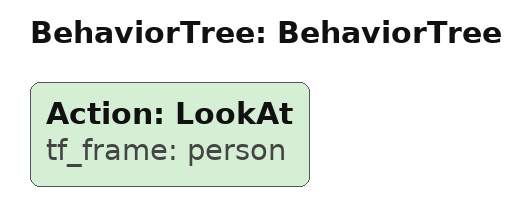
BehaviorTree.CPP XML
<?xml version="1.0"?>
<root main_tree_to_execute="BehaviorTree">
    <BehaviorTree ID="BehaviorTree">
        <Action ID="LookAt" tf_frame="person"/>
    </BehaviorTree>
</root>
